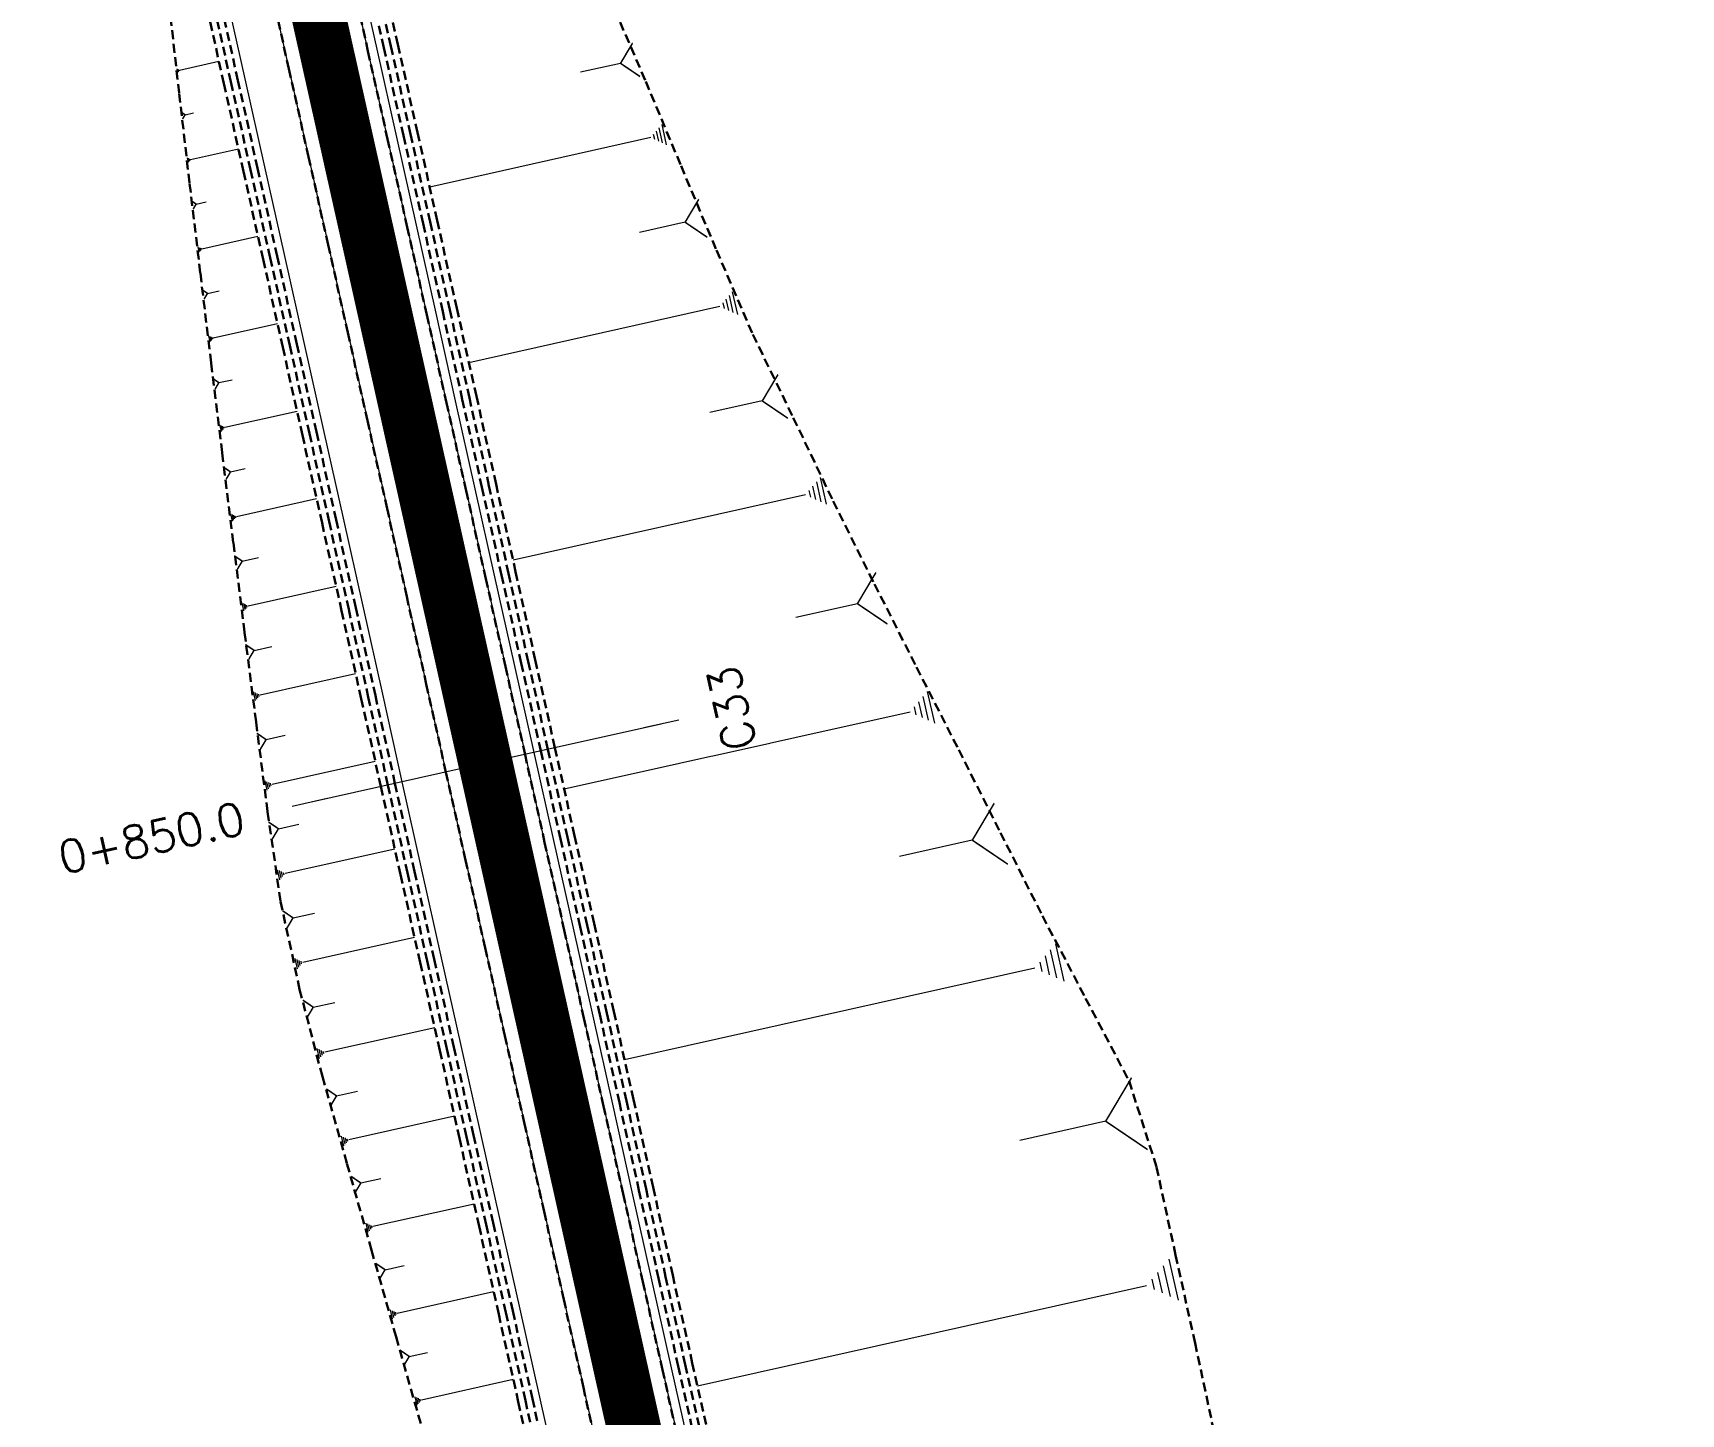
# Model space of a CAD drawing. Header units: metres. Extents: x 544752 to 548977, y 1840603 to 1844608.
# Drawn here: x 545354.9 to 545446.4, y 1844080 to 1844156.7 of the extents above; entities that cross this region are included whole.
import ezdxf

# ---------------------------------------------------------------- set-up
doc = ezdxf.new("R2010")
doc.units = ezdxf.units.M
doc.header["$MEASUREMENT"] = 0
for name, pattern in [('ACAD_ISO02W100', [15, 12, -3]), ('Anordnung Grundriss$0$GESTRICHELT', [0.75, 0.5, -0.25]), ('HIDDEN', [0.375, 0.25, -0.125])]:
    doc.linetypes.add(name, pattern=pattern)
doc.layers.add('C-ROAD', color=7, linetype='Continuous')
for name, color, linetype, lineweight in [('C-ROAD-CORR', 5, 'Continuous', 0), ('C-ROAD-SAMP', 150, 'HIDDEN', 0), ('C-ROAD-SAMP-TEXT', 11, 'Continuous', 0), ('C-TOPO-FEAT', 94, 'Continuous', 5)]:
    doc.layers.add(name, color=color, linetype=linetype, lineweight=lineweight)

msp = doc.modelspace()

# ---------------------------------------------------------------- linework, layer by layer
at = {"layer": 'C-ROAD-CORR', "color": 160, "linetype": 'Continuous'}
for p, q in [((545363.0577654795, 1844154.624453055, 752.1317990779723), (545365.2393493096, 1844155.111733412, 749.8964579064299)), ((545362.9027195009, 1844154.694390396, 752.2678707932871), (545362.9472127587, 1844154.495191372, 752.2678707932871)), ((545362.9414809956, 1844154.676906061, 752.2338528644584), (545362.9748509389, 1844154.527506792, 752.2338528644584)), ((545362.9802424903, 1844154.659421726, 752.1998349356297), (545363.0024891191, 1844154.559822213, 752.1998349356297)), ((545363.0190039849, 1844154.64193739, 752.165817006801), (545363.0301272994, 1844154.592137634, 752.165817006801)), ((545387.5402995676, 1844154.999272486, 761.220046244431), (545385.3109006392, 1844154.50131211, 758.9357117420843)), ((545363.3607042739, 1844152.144785574, 752.0783578604786), (545363.8277111466, 1844152.249096613, 751.599843271404)), ((545389.8778913575, 1844150.578208927, 762.0104635507754), (545389.6900439791, 1844151.41921308, 762.0104635507754)), ((545390.0960890655, 1844150.47978543, 762.2019585942843), (545389.8456258944, 1844151.6011243, 762.2019585942843)), ((545389.2232982334, 1844150.873479418, 761.4359784202487), (545376.9426419785, 1844148.130461949, 748.8527092549974)), ((545389.4414959414, 1844150.775055921, 761.6274734637576), (545389.3788801486, 1844151.055390639, 761.6274734637576)), ((545389.6596936494, 1844150.676632424, 761.8189685072665), (545389.5344620639, 1844151.237301859, 761.8189685072665)), ((545363.4765584026, 1844149.750515222, 752.1888617676237), (545363.5307644163, 1844149.507831598, 752.1888617676237)), ((545363.5237814251, 1844149.729214105, 752.1474178183893), (545363.5644359353, 1844149.547201386, 752.1474178183893)), ((545363.5710044475, 1844149.707912987, 752.1059738691548), (545363.5981074544, 1844149.586571175, 752.1059738691548)), ((545363.61822747, 1844149.68661187, 752.0645299199203), (545363.6317789734, 1844149.625940964, 752.0645299199203)), ((545363.6654504924, 1844149.665310752, 752.0230859706859), (545366.3232680791, 1844150.258963072, 749.2997759625646)), ((545363.9751634307, 1844147.186381551, 751.9627818426443), (545364.532775723, 1844147.31093029, 751.3914291869886)), ((545391.1248976538, 1844146.176844261, 761.6682448222144), (545388.5989017236, 1844145.612635735, 759.0800047444473)), ((545364.2902226992, 1844144.708039671, 751.8970608579406), (545367.4076007239, 1844145.404339787, 748.7028661862378)), ((545364.0686694774, 1844144.807976756, 752.0915007732282), (545364.1322481957, 1844144.523330962, 752.0915007732282)), ((545364.1240577828, 1844144.782992485, 752.0428907944063), (545364.1717418216, 1844144.569508139, 752.0428907944063)), ((545364.1794460883, 1844144.758008213, 751.9942808155844), (545364.2112354474, 1844144.615685316, 751.9942808155844)), ((545364.2348343937, 1844144.733023942, 751.9456708367625), (545364.2507290733, 1844144.661862493, 751.9456708367625)), ((545364.6053506809, 1844142.229705509, 751.8312702365586), (545365.2506072146, 1844142.373830538, 751.1701136602405)), ((545394.0465793612, 1844141.046548777, 762.8022859839072), (545393.7623600853, 1844142.319015783, 762.8022859839072)), ((545393.0561583856, 1844141.493302763, 761.9330710434057), (545379.1203800747, 1844138.380595871, 747.6538952506531)), ((545393.3037636295, 1844141.381614266, 762.150374778531), (545393.2327088105, 1844141.699731018, 762.150374778531)), ((545393.5513688733, 1844141.26992577, 762.3676785136564), (545393.4092592355, 1844141.906159273, 762.3676785136564)), ((545393.7989741173, 1844141.158237273, 762.5849822487818), (545393.5858096604, 1844142.112587528, 762.5849822487818)), ((545364.9205556887, 1844139.751379998, 751.7654015540704), (545368.492067538, 1844140.549115818, 748.1058825515934)), ((545364.6667270061, 1844139.865875731, 751.9881671140813), (545364.7395677537, 1844139.539763268, 751.9881671140813)), ((545364.7301841767, 1844139.837251798, 751.9324757240786), (545364.7848147375, 1844139.59266745, 751.9324757240786)), ((545364.7936413473, 1844139.808627864, 751.8767843340759), (545364.8300617213, 1844139.645571633, 751.8767843340759)), ((545364.857098518, 1844139.780003931, 751.8210929440731), (545364.8753087049, 1844139.698475815, 751.8210929440731)), ((545365.2383992419, 1844137.273354482, 751.6968584968104), (545365.9707608717, 1844137.436935377, 750.9464504305265)), ((545395.4107334001, 1844136.255736049, 762.4143022473515), (545392.5043744465, 1844135.606569326, 759.4363264578636)), ((545365.2738043816, 1844134.924469486, 751.8757707335365), (545365.3557391533, 1844134.557642523, 751.8757707335365)), ((545365.5593230759, 1844134.795679186, 751.6251933315536), (545369.5767311542, 1844135.693010754, 747.5087905801537)), ((545365.3451840552, 1844134.892271911, 751.8131263830408), (545365.406635134, 1844134.617151689, 751.8131263830408)), ((545365.4165637287, 1844134.860074336, 751.750482032545), (545365.4575311147, 1844134.676660855, 751.750482032545)), ((545365.4879434024, 1844134.827876761, 751.6878376820493), (545365.5084270953, 1844134.73617002, 751.6878376820493)), ((545365.8824143115, 1844132.318255688, 751.5513307914382), (545366.6998143927, 1844132.500830842, 750.7137888047614)), ((545398.1029285977, 1844130.910773219, 763.2030105957467), (545398.0201041461, 1844131.281583332, 763.2030105957467)), ((545398.3915475663, 1844130.780584463, 763.4563088656585), (545398.2258986628, 1844131.522204691, 763.4563088656585)), ((545398.6801665347, 1844130.650395707, 763.7096071355702), (545398.4316931796, 1844131.762826049, 763.7096071355702)), ((545398.9687855032, 1844130.520206951, 763.9629054054819), (545398.6374876965, 1844132.003447407, 763.9629054054819)), ((545366.2081357082, 1844129.841137751, 751.4748017174104), (545370.6616254597, 1844130.835872881, 746.911571617559)), ((545397.8143096293, 1844131.040961974, 762.949712325835), (545381.5701869316, 1844127.412661385, 746.3053112436894)), ((545365.8916245265, 1844129.983907983, 751.7525787990337), (545365.982453155, 1844129.577262681, 751.7525787990337)), ((545365.9707523219, 1844129.948215425, 751.6831345286279), (545366.0388737933, 1844129.643231449, 751.6831345286279)), ((545366.0498801173, 1844129.912522867, 751.613690258222), (545366.0952944317, 1844129.709200216, 751.613690258222)), ((545366.1290079128, 1844129.876830309, 751.5442459878162), (545366.1517150699, 1844129.775168984, 751.5442459878162)), ((545366.5340711215, 1844127.364044944, 751.3980556403354), (545367.4350689293, 1844127.565292554, 750.4748559595886)), ((545366.8602760957, 1844124.886983789, 751.3210362406174), (545371.7465954643, 1844125.978396097, 746.3143109836739)), ((545366.513003551, 1844125.043629698, 751.6258101617085), (545366.612659711, 1844124.597463001, 751.6258101617085)), ((545366.5998216872, 1844125.004468221, 751.5496166814357), (545366.6745638072, 1844124.669843198, 751.5496166814357)), ((545366.6866398234, 1844124.965306744, 751.473423201163), (545366.7364679034, 1844124.742223395, 751.473423201163)), ((545366.7734579595, 1844124.926145267, 751.3972297208902), (545366.7983719995, 1844124.814603592, 751.3972297208902)), ((545400.6919901321, 1844125.001223528, 763.6589747064671), (545397.2770763271, 1844124.238465575, 760.1599125478319)), ((545367.1902808656, 1844122.410377106, 751.2401631832386), (545368.1740174524, 1844122.630105318, 750.2321859219137)), ((545367.525253102, 1844119.934364553, 751.1542522456557), (545372.8318489481, 1844121.119650161, 745.7168942985134)), ((545367.1481113507, 1844120.10448371, 751.485240030464), (545367.2563390216, 1844119.619941836, 751.485240030464)), ((545367.2423967886, 1844120.06195392, 751.4024930842619), (545367.3235675417, 1844119.698547516, 751.4024930842619)), ((545367.3366822264, 1844120.019424131, 751.3197461380598), (545367.3907960617, 1844119.777153195, 751.3197461380598)), ((545367.4309676641, 1844119.976894342, 751.2369991918578), (545367.4580245819, 1844119.855758874, 751.2369991918578)), ((545404.3017806723, 1844118.679474679, 765.0230019180916), (545404.1058995891, 1844119.556446217, 765.0230019180916)), ((545404.6430747892, 1844118.525525488, 765.3225290412988), (545404.3492531645, 1844119.840982796, 765.3225290412988)), ((545404.9843689061, 1844118.371576298, 765.622056164506), (545404.5926067398, 1844120.125519375, 765.622056164506)), ((545403.9604865554, 1844118.833423869, 764.7234747948844), (545403.8625460138, 1844119.271909638, 764.7234747948844)), ((545367.8595584928, 1844117.458271109, 751.0690177204441), (545368.9235683496, 1844117.695929225, 749.9787891410841)), ((545368.5423778894, 1844112.507947678, 750.8841221003512), (545369.6840993644, 1844112.762963525, 749.7142669774086)), ((545368.9142383481, 1844110.036745784, 750.7607598348376), (545375.0035399714, 1844111.396857197, 744.5214091221991)), ((545407.0716956193, 1844111.871228149, 765.3184648364767), (545403.0233523158, 1844110.966986864, 761.1703645718142)), ((545368.5896616407, 1844110.183154172, 751.0456153967308), (545368.6828048181, 1844109.766146494, 751.0456153967308)), ((545368.6978538765, 1844110.134351376, 750.9506635427664), (545368.7599493281, 1844109.856346257, 750.9506635427664)), ((545368.8060461123, 1844110.08554858, 750.855711688802), (545368.8370938381, 1844109.946546021, 750.855711688802)), ((545369.3552066915, 1844107.559755489, 750.5687277808852), (545370.5506613012, 1844107.826773213, 749.3438154620947)), ((545369.889936787, 1844105.099409285, 750.2810571745636), (545376.1003073705, 1844106.48656276, 743.917654189579)), ((545411.7640701925, 1844104.220957268, 767.3075433593932), (545411.4155479312, 1844105.781312656, 767.3075433593932)), ((545412.1689028778, 1844104.038347428, 767.6628333090969), (545411.7042065294, 1844106.118821279, 767.6628333090969)), ((545369.4485634274, 1844105.298501704, 750.6684160128639), (545369.5752235241, 1844104.731436737, 750.6684160128639)), ((545369.5589067673, 1844105.248728599, 750.5715763032888), (545369.6539018399, 1844104.823429874, 750.5715763032888)), ((545369.6692501071, 1844105.198955494, 750.4747365937137), (545369.7325801556, 1844104.915423011, 750.4747365937137)), ((545369.7795934471, 1844105.149182389, 750.3778968841386), (545369.8112584712, 1844105.007416148, 750.3778968841386)), ((545410.5495721365, 1844104.768786788, 766.2416735102822), (545387.7646808767, 1844099.679534759, 742.89532998653)), ((545410.9544048219, 1844104.586176948, 766.5969634599859), (545410.8382307347, 1844105.106295411, 766.5969634599859)), ((545411.3592375071, 1844104.403567108, 766.9522534096895), (545411.126889333, 1844105.443804034, 766.9522534096895)), ((545370.4773030246, 1844102.600213322, 749.944558343873), (545371.6701244994, 1844102.866642906, 748.7223440442745)), ((545371.1181222523, 1844100.113828713, 749.5532013968377), (545377.2193365556, 1844101.476600952, 743.3016444588261)), ((545370.6845066705, 1844100.309421793, 749.9337518411185), (545370.808940532, 1844099.752323817, 749.9337518411185)), ((545370.7929105659, 1844100.260523523, 749.8386142300483), (545370.8862359622, 1844099.842700041, 749.8386142300483)), ((545370.9013144614, 1844100.211625253, 749.7434766189781), (545370.9635313922, 1844099.933076265, 749.7434766189781)), ((545371.0097183568, 1844100.162726983, 749.6483390079079), (545371.0408268223, 1844100.023452489, 749.6483390079079)), ((545371.7711602144, 1844097.677618207, 749.1445386170649), (545372.9282686347, 1844097.936070894, 747.9589173925904)), ((545372.4493739915, 1844095.248346828, 748.7099469190586), (545378.31771276, 1844096.559103796, 742.6970039017206)), ((545414.4778674761, 1844096.267947846, 767.1240788078311), (545409.7089849213, 1844095.202766321, 762.237684175633)), ((545372.032308961, 1844095.436474371, 749.0759722403328), (545372.1519933415, 1844094.90064011, 749.0759722403328)), ((545372.1365752186, 1844095.389442485, 748.9844659100143), (545372.226338504, 1844094.98756679, 748.9844659100143)), ((545372.2408414762, 1844095.342410599, 748.8929595796957), (545372.3006836665, 1844095.074493469, 748.8929595796957)), ((545372.3451077339, 1844095.295378714, 748.8014532493771), (545372.375028829, 1844095.161420149, 748.8014532493771)), ((545373.1212220256, 1844092.840876413, 748.2795352202714), (545374.2287651226, 1844093.088258149, 747.144700679535)), ((545373.792804104, 1844090.433329406, 747.8493977644583), (545379.4059315156, 1844091.687082156, 742.0979548763024)), ((545373.39387704, 1844090.613275369, 748.1995048126768), (545373.5083564018, 1844090.100744294, 748.1995048126768)), ((545373.493608806, 1844090.568288878, 748.1119780506222), (545373.5794683273, 1844090.183890573, 748.1119780506222)), ((545373.593340572, 1844090.523302388, 748.0244512885675), (545373.650580253, 1844090.26703685, 748.0244512885675)), ((545373.693072338, 1844090.478315897, 747.9369245265129), (545373.7216921785, 1844090.350183128, 747.9369245265129)), ((545374.4646953302, 1844088.025871439, 747.4189415268044), (545375.5229916311, 1844088.26225337, 746.3345672936025)), ((545418.073635747, 1844086.534235863, 767.3824877321052), (545417.6922443968, 1844088.241748165, 767.3824877321052)), ((545418.5166481502, 1844086.334404113, 767.771285030638), (545418.0081263498, 1844088.611087182, 767.771285030638)), ((545417.1876109407, 1844086.933899364, 766.6048931350398), (545417.0604804907, 1844087.503070131, 766.6048931350398)), ((545417.6306233439, 1844086.734067613, 766.9936904335725), (545417.3763624437, 1844087.872409148, 766.9936904335725)), ((545375.1369087035, 1844085.618506254, 746.9881531029456), (545380.4941409923, 1844086.815102059, 741.4989109589234)), ((545416.7445985376, 1844087.133731114, 766.2160958365071), (545391.8108671542, 1844081.564512389, 740.667961699227)), ((545374.7561682017, 1844085.790248717, 747.3222992296447), (545374.8654285994, 1844085.301083262, 747.3222992296447)), ((545374.8513533272, 1844085.747313101, 747.23876269797), (545374.9332986254, 1844085.38043901, 747.23876269797)), ((545374.9465384525, 1844085.704377485, 747.1552261662952), (545375.0011686515, 1844085.459794758, 747.1552261662952)), ((545375.041723578, 1844085.66144187, 747.0716896346204), (545375.0690386775, 1844085.539150506, 747.0716896346204)), ((545375.8090665956, 1844083.211125083, 746.5574218898929), (545376.8179404726, 1844083.436467981, 745.5236879196474)), ((545376.4811659285, 1844080.803727038, 746.126751061779), (545381.5823483743, 1844081.94313134, 740.8998681945383)), ((545376.1186229847, 1844080.96726104, 746.4449266166116), (545376.2226612628, 1844080.501475333, 746.4449266166116)), ((545376.2092587206, 1844080.92637754, 746.3653827279035), (545376.2872874293, 1844080.577038259, 746.3653827279035)), ((545376.2998944566, 1844080.885494039, 746.2858388391953), (545376.3519135957, 1844080.652601185, 746.2858388391953)), ((545376.3905301925, 1844080.844610539, 746.2062949504872), (545376.4165397622, 1844080.728164112, 746.2062949504872))]:
    msp.add_line(p, q, dxfattribs=at)
at = {"layer": 'C-ROAD-CORR', "color": 5, "linetype": 'Anordnung Grundriss$0$GESTRICHELT', "lineweight": 30, "extrusion": (-0.6901016898647726, -0.1541416803532371, 0.7071067812032817), "const_width": 0.1, "elevation": -660095.7497549199}
msp.add_lwpolyline([(-1680917.559855609, 661173.5516046989), (-1680916.604276738, 661172.2774995379), (-1680915.648697868, 661173.5516046988)], dxfattribs=at)
at = {"layer": 'C-ROAD-CORR', "color": 5, "linetype": 'Anordnung Grundriss$0$GESTRICHELT', "lineweight": 30, "extrusion": (-0.6901016899106761, -0.1541416802678309, -0.7071067811770999), "const_width": 0.1, "elevation": -661148.6868109775}
msp.add_lwpolyline([(-1680918.889280812, -660084.8204844743), (-1680919.08945221, -660085.0873796713), (-1680919.289623608, -660084.8204844741)], dxfattribs=at)
at = {"layer": 'C-ROAD-CORR', "color": 5, "linetype": 'Anordnung Grundriss$0$GESTRICHELT', "lineweight": 30, "extrusion": (-0.6901016898795395, -0.1541416804406566, -0.7071067811698135), "const_width": 0.1, "elevation": -661148.2651306957}
msp.add_lwpolyline([(-1680913.877107434, -660084.510458603), (-1680914.116114692, -660084.8291349468), (-1680914.355121949, -660084.510458603)], dxfattribs=at)
at = {"layer": 'C-ROAD-CORR', "color": 5, "linetype": 'Anordnung Grundriss$0$GESTRICHELT', "lineweight": 30, "extrusion": (-0.6901016898822802, -0.1541416803368801, 0.707106781189761), "const_width": 0.1, "elevation": -660096.5466433458}
msp.add_lwpolyline([(-1680908.295347993, 661175.1518220429), (-1680907.212639866, 661173.7082112072), (-1680906.12993174, 661175.1518220428)], dxfattribs=at)
at = {"layer": 'C-ROAD-CORR', "color": 5, "linetype": 'Anordnung Grundriss$0$GESTRICHELT', "lineweight": 30, "extrusion": (-0.6901016898954583, -0.1541416803823671, -0.7071067811669841), "const_width": 0.1, "elevation": -661147.8429020451}
msp.add_lwpolyline([(-1680908.864772733, -660084.2241213341), (-1680909.141346612, -660084.5928865065), (-1680909.417920491, -660084.2241213343)], dxfattribs=at)
at = {"layer": 'C-ROAD-CORR', "color": 5, "linetype": 'Anordnung Grundriss$0$GESTRICHELT', "lineweight": 30, "extrusion": (-0.6901016898768475, -0.1541416803513726, 0.7071067811919036), "const_width": 0.1, "elevation": -660097.4475310438}
msp.add_lwpolyline([(-1680897.84157801, 661177.3251763673), (-1680896.595836312, 661175.664187437), (-1680895.350094615, 661177.3251763675)], dxfattribs=at)
at = {"layer": 'C-ROAD-CORR', "color": 5, "linetype": 'Anordnung Grundriss$0$GESTRICHELT', "lineweight": 30, "extrusion": (-0.6901016899211255, -0.1541416804144841, -0.707106781134933), "const_width": 0.1, "elevation": -661147.4208194002}
msp.add_lwpolyline([(-1680903.852248818, -660083.9422850013), (-1680904.166158225, -660084.360830879), (-1680904.480067635, -660083.9422850013)], dxfattribs=at)
at = {"layer": 'C-ROAD-CORR', "color": 5, "linetype": 'Anordnung Grundriss$0$GESTRICHELT', "lineweight": 30, "extrusion": (-0.6901016898498312, -0.1541416803013805, -0.7071067812291681), "const_width": 0.1, "elevation": -661146.9983170176}
msp.add_lwpolyline([(-1680898.839601587, -660083.6771663358), (-1680899.189960707, -660084.1443118294), (-1680899.540319827, -660083.6771663362)], dxfattribs=at)
at = {"layer": 'C-ROAD-CORR', "color": 5, "linetype": 'Anordnung Grundriss$0$GESTRICHELT', "lineweight": 30, "extrusion": (-0.6901016898510417, -0.1541416804526524, -0.707106781195011), "const_width": 0.1, "elevation": -661146.5762738148}
msp.add_lwpolyline([(-1680893.826452747, -660083.4240468699), (-1680894.212644046, -660083.9389686016), (-1680894.598835344, -660083.4240468695)], dxfattribs=at)
at = {"layer": 'C-ROAD-CORR', "color": 5, "linetype": 'Anordnung Grundriss$0$GESTRICHELT', "lineweight": 30, "extrusion": (-0.6901016898868684, -0.1541416803332123, 0.7071067811860825), "const_width": 0.1, "elevation": -660098.4772014108}
msp.add_lwpolyline([(-1680885.924472391, 661180.4057084654), (-1680884.460750741, 661178.4540795997), (-1680882.997029092, 661180.4057084654)], dxfattribs=at)
at = {"layer": 'C-ROAD-CORR', "color": 5, "linetype": 'Anordnung Grundriss$0$GESTRICHELT', "lineweight": 30, "extrusion": (-0.6901016898671445, -0.1541416804376455, -0.7071067811825669), "const_width": 0.1, "elevation": -661146.1538928539}
msp.add_lwpolyline([(-1680888.813428134, -660083.1776509634), (-1680889.235083444, -660083.7398580434), (-1680889.656738754, -660083.1776509632)], dxfattribs=at)
at = {"layer": 'C-ROAD-CORR', "color": 5, "linetype": 'Anordnung Grundriss$0$GESTRICHELT', "lineweight": 30, "extrusion": (-0.6901016899201063, -0.1541416803246441, -0.7071067811555117), "const_width": 0.1, "elevation": -661145.7312388943}
msp.add_lwpolyline([(-1680883.800272899, -660082.9511063793), (-1680884.256335439, -660083.5591897651), (-1680884.712397978, -660082.9511063792)], dxfattribs=at)
at = {"layer": 'C-ROAD-CORR', "color": 5, "linetype": 'Anordnung Grundriss$0$GESTRICHELT', "lineweight": 30, "extrusion": (-0.6901016898696419, -0.1541416803834215, 0.7071067811919497), "const_width": 0.1, "elevation": -660099.6826138656}
msp.add_lwpolyline([(-1680871.990965598, 661184.3200113337), (-1680870.255739447, 661182.0063764665), (-1680868.520513297, 661184.3200113336)], dxfattribs=at)
at = {"layer": 'C-ROAD-CORR', "color": 5, "linetype": 'Anordnung Grundriss$0$GESTRICHELT', "lineweight": 30, "extrusion": (-0.6901016898644402, -0.1541416804040444, -0.7071067811925307), "const_width": 0.1, "elevation": -661144.8839720959}
msp.add_lwpolyline([(-1680873.757310684, -660082.7363046755), (-1680874.269713893, -660083.4195089545), (-1680874.782117103, -660082.7363046757)], dxfattribs=at)
at = {"layer": 'C-ROAD-CORR', "color": 5, "linetype": 'Anordnung Grundriss$0$GESTRICHELT', "lineweight": 30, "extrusion": (-0.6901016898429876, -0.1541416802724368, -0.7071067812421564), "const_width": 0.1, "elevation": -661144.4522517062}
msp.add_lwpolyline([(-1680868.673726917, -660083.1888907352), (-1680869.185001496, -660083.8705901734), (-1680869.696276075, -660083.1888907352)], dxfattribs=at)
at = {"layer": 'C-ROAD-CORR', "color": 5, "linetype": 'Anordnung Grundriss$0$GESTRICHELT', "lineweight": 30, "extrusion": (-0.6901016898835604, -0.1541416803598999, 0.7071067811834935), "const_width": 0.1, "elevation": -660101.1117120725}
msp.add_lwpolyline([(-1680855.457336425, 661188.7144068753), (-1680853.413268247, 661185.9889826382), (-1680851.369200071, 661188.7144068753)], dxfattribs=at)
at = {"layer": 'C-ROAD-CORR', "color": 5, "linetype": 'Anordnung Grundriss$0$GESTRICHELT', "lineweight": 30, "extrusion": (-0.6901016898682449, -0.1541416803007459, -0.7071067812113355), "const_width": 0.1, "elevation": -661144.0207342393}
msp.add_lwpolyline([(-1680863.602745818, -660083.9091244974), (-1680864.098712845, -660084.5704138658), (-1680864.594679871, -660083.9091244974)], dxfattribs=at)
at = {"layer": 'C-ROAD-CORR', "color": 5, "linetype": 'Anordnung Grundriss$0$GESTRICHELT', "lineweight": 30, "extrusion": (-0.6901016899397178, -0.1541416803489787, -0.7071067811310673), "const_width": 0.1, "elevation": -661143.5953487667}
msp.add_lwpolyline([(-1680858.60922643, -660084.7352152428), (-1680859.083948458, -660085.3681779476), (-1680859.558670487, -660084.7352152428)], dxfattribs=at)
at = {"layer": 'C-ROAD-CORR', "color": 5, "linetype": 'Anordnung Grundriss$0$GESTRICHELT', "lineweight": 30, "extrusion": (-0.6901016899202226, -0.1541416802815246, -0.7071067811647979), "const_width": 0.1, "elevation": -661143.1716223722}
msp.add_lwpolyline([(-1680853.638343784, -660085.5567597722), (-1680854.091957344, -660086.1615778516), (-1680854.545570903, -660085.5567597724)], dxfattribs=at)
at = {"layer": 'C-ROAD-CORR', "color": 5, "linetype": 'Anordnung Grundriss$0$GESTRICHELT', "lineweight": 30, "extrusion": (-0.6901016898978588, -0.1541416804612068, -0.707106781147455), "const_width": 0.1, "elevation": -661142.7483549227}
msp.add_lwpolyline([(-1680848.667273571, -660086.3800776686), (-1680849.099703384, -660086.9566507515), (-1680849.532133196, -660086.3800776687)], dxfattribs=at)
at = {"layer": 'C-ROAD-CORR', "color": 150, "linetype": 'Anordnung Grundriss$0$GESTRICHELT', "lineweight": 30}
msp.add_polyline3d([(545370.231250749, 1844160.057610006, 750.5126082868451), (545371.3211970234, 1844155.17785416, 749.9126082868495), (545372.4111432977, 1844150.298098314, 749.3126082868539), (545373.5010895721, 1844145.418342467, 748.7126082868583), (545374.5910358465, 1844140.538586621, 748.1126082868627), (545375.6809821209, 1844135.658830775, 747.5126082868671), (545376.7709283953, 1844130.779074928, 746.9126082868715), (545377.8608746697, 1844125.899319082, 746.312608286876), (545378.9508209442, 1844121.019563236, 745.7126082868804), (545380.0407672186, 1844116.13980739, 745.1126082868848), (545381.1307134929, 1844111.260051544, 744.5126082868892), (545382.2206597673, 1844106.380295697, 743.9126082868937), (545383.3106060417, 1844101.500539851, 743.3126082868981), (545384.4005523161, 1844096.620784005, 742.7126082869025), (545385.4904985905, 1844091.741028159, 742.112608286907), (545386.5804448649, 1844086.861272312, 741.5126082869114), (545387.6703911393, 1844081.981516466, 740.9126082869158), (545388.7603374138, 1844077.10176062, 740.3126082869202)], dxfattribs=at)
msp.add_polyline3d([(545370.231250749, 1844160.057610006, 750.5126082868451), (545371.3211970234, 1844155.17785416, 749.9126082868495), (545372.4111432977, 1844150.298098314, 749.3126082868539), (545373.5010895721, 1844145.418342467, 748.7126082868583), (545374.5910358465, 1844140.538586621, 748.1126082868627), (545375.6809821209, 1844135.658830775, 747.5126082868671), (545376.7709283953, 1844130.779074928, 746.9126082868715), (545377.8608746697, 1844125.899319082, 746.312608286876), (545378.9508209442, 1844121.019563236, 745.7126082868804), (545380.0407672186, 1844116.13980739, 745.1126082868848), (545381.1307134929, 1844111.260051544, 744.5126082868892), (545382.2206597673, 1844106.380295697, 743.9126082868937), (545383.3106060417, 1844101.500539851, 743.3126082868981), (545384.4005523161, 1844096.620784005, 742.7126082869025), (545385.4904985905, 1844091.741028159, 742.112608286907), (545386.5804448649, 1844086.861272312, 741.5126082869114), (545387.6703911393, 1844081.981516466, 740.9126082869158), (545388.7603374138, 1844077.10176062, 740.3126082869202)], dxfattribs=at)
at = {"layer": 'C-ROAD-SAMP', "color": 1, "linetype": 'Continuous', "lineweight": 13}
msp.add_lwpolyline([(545389.800278911, 1844118.319699939), (545380.0407672186, 1844116.13980739), (545370.2812555261, 1844113.959914841)], dxfattribs=at)
at = {"layer": 'C-ROAD-SAMP-TEXT', "color": 4, "linetype": 'Continuous', "lineweight": 9}
msp.add_line((545390.7762300803, 1844118.537689194), (545388.8243277417, 1844118.101710684), dxfattribs=at)
at = {"layer": 'C-ROAD-SAMP-TEXT', "color": 1, "linetype": 'Continuous', "lineweight": -3}
msp.add_line((545379.0648160493, 1844115.921818135), (545381.0167183878, 1844116.357796645), dxfattribs=at)
at = {"layer": 'C-ROAD-SAMP-TEXT', "color": 4, "linetype": 'Continuous', "lineweight": 5}
msp.add_line((545371.2572066954, 1844114.177904096), (545369.3053043569, 1844113.741925586), dxfattribs=at)
at = {"layer": 'C-TOPO-FEAT', "color": 94, "linetype": 'Continuous', "lineweight": 0, "ltscale": 2}
for points in [[(545370.231250749, 1844160.057610006, 750.3626082868451), (545371.3211970234, 1844155.17785416, 749.7626082868495), (545372.4111432977, 1844150.298098314, 749.1626082868539), (545373.5010895721, 1844145.418342467, 748.5626082868583), (545374.5910358465, 1844140.538586621, 747.9626082868627), (545375.6809821209, 1844135.658830775, 747.3626082868672), (545376.7709283953, 1844130.779074928, 746.7626082868716), (545377.8608746697, 1844125.899319082, 746.162608286876), (545378.9508209442, 1844121.019563236, 745.5626082868804), (545380.0407672186, 1844116.13980739, 744.9626082868848), (545381.1307134929, 1844111.260051544, 744.3626082868892), (545382.2206597673, 1844106.380295697, 743.7626082868937), (545383.3106060417, 1844101.500539851, 743.1626082868981), (545384.4005523161, 1844096.620784005, 742.5626082869026), (545385.4904985905, 1844091.741028159, 741.962608286907), (545386.5804448649, 1844086.861272312, 741.3626082869114), (545387.6703911393, 1844081.981516466, 740.7626082869158), (545388.7603374138, 1844077.10176062, 740.1626082869202)], [(545370.231250749, 1844160.057610006, 750.3626082868451), (545371.3211970234, 1844155.17785416, 749.7626082868495), (545372.4111432977, 1844150.298098314, 749.1626082868539), (545373.5010895721, 1844145.418342467, 748.5626082868583), (545374.5910358465, 1844140.538586621, 747.9626082868627), (545375.6809821209, 1844135.658830775, 747.3626082868672), (545376.7709283953, 1844130.779074928, 746.7626082868716), (545377.8608746697, 1844125.899319082, 746.162608286876), (545378.9508209442, 1844121.019563236, 745.5626082868804), (545380.0407672186, 1844116.13980739, 744.9626082868848), (545381.1307134929, 1844111.260051544, 744.3626082868892), (545382.2206597673, 1844106.380295697, 743.7626082868937), (545383.3106060417, 1844101.500539851, 743.1626082868981), (545384.4005523161, 1844096.620784005, 742.5626082869026), (545385.4904985905, 1844091.741028159, 741.962608286907), (545386.5804448649, 1844086.861272312, 741.3626082869114), (545387.6703911393, 1844081.981516466, 740.7626082869158), (545388.7603374138, 1844077.10176062, 740.1626082869202)], [(545370.231250749, 1844160.057610006, 750.062608286845), (545371.3211970234, 1844155.17785416, 749.4626082868494), (545372.4111432977, 1844150.298098314, 748.8626082868539), (545373.5010895721, 1844145.418342467, 748.2626082868583), (545374.5910358465, 1844140.538586621, 747.6626082868627), (545375.6809821209, 1844135.658830775, 747.0626082868671), (545376.7709283953, 1844130.779074928, 746.4626082868715), (545377.8608746697, 1844125.899319082, 745.8626082868759), (545378.9508209442, 1844121.019563236, 745.2626082868803), (545380.0407672186, 1844116.13980739, 744.6626082868847), (545381.1307134929, 1844111.260051544, 744.0626082868891), (545382.2206597673, 1844106.380295697, 743.4626082868937), (545383.3106060417, 1844101.500539851, 742.8626082868981), (545384.4005523161, 1844096.620784005, 742.2626082869025), (545385.4904985905, 1844091.741028159, 741.6626082869069), (545386.5804448649, 1844086.861272312, 741.0626082869113), (545387.6703911393, 1844081.981516466, 740.4626082869157), (545388.7603374138, 1844077.10176062, 739.8626082869201)], [(545370.231250749, 1844160.057610006, 750.062608286845), (545371.3211970234, 1844155.17785416, 749.4626082868494), (545372.4111432977, 1844150.298098314, 748.8626082868539), (545373.5010895721, 1844145.418342467, 748.2626082868583), (545374.5910358465, 1844140.538586621, 747.6626082868627), (545375.6809821209, 1844135.658830775, 747.0626082868671), (545376.7709283953, 1844130.779074928, 746.4626082868715), (545377.8608746697, 1844125.899319082, 745.8626082868759), (545378.9508209442, 1844121.019563236, 745.2626082868803), (545380.0407672186, 1844116.13980739, 744.6626082868847), (545381.1307134929, 1844111.260051544, 744.0626082868891), (545382.2206597673, 1844106.380295697, 743.4626082868937), (545383.3106060417, 1844101.500539851, 742.8626082868981), (545384.4005523161, 1844096.620784005, 742.2626082869025), (545385.4904985905, 1844091.741028159, 741.6626082869069), (545386.5804448649, 1844086.861272312, 741.0626082869113), (545387.6703911393, 1844081.981516466, 740.4626082869157), (545388.7603374138, 1844077.10176062, 739.8626082869201)]]:
    msp.add_polyline3d(points, dxfattribs=at)

# ---------------------------------------------------------------- texts
at = {"layer": 'C-ROAD-SAMP-TEXT', "color": 1, "linetype": 'Continuous', "lineweight": 13, "insert": (545393.704083588, 1844119.191656958), "char_height": 1.8, "width": 4.761428571428572, "attachment_point": 5, "rotation": 102.59095965750386, "bg_fill": 3, "box_fill_scale": 1.416666666666667, "bg_fill_color": 256, "bg_fill_true_color": 13158600, "bg_fill_transparency": 0}
msp.add_mtext('{\\Fsimplex.shx|c0;C33}', dxfattribs=at)
at = {"layer": 'C-ROAD-SAMP-TEXT', "color": 1, "linetype": 'Continuous', "lineweight": -3, "insert": (545361.4976950029, 1844111.998011547), "char_height": 1.8, "width": 11.25428571428572, "attachment_point": 5, "rotation": 12.590959657503856, "bg_fill": 3, "box_fill_scale": 1.416666666666667, "bg_fill_color": 256, "bg_fill_true_color": 13158600, "bg_fill_transparency": 0}
msp.add_mtext('{\\Fsimplex.shx|c0;0+850.0}', dxfattribs=at)

# ---------------------------------------------------------------- next in the draw order: linework, layer by layer
at = {"layer": 'C-ROAD', "color": 1, "linetype": 'ACAD_ISO02W100', "lineweight": 60, "ltscale": 0.1, "const_width": 3, "flags": 128}
msp.add_lwpolyline([(545368.5368392748, 1844167.643593362), (545444.924765694, 1843825.650194897)], dxfattribs=at)
at = {"layer": 'C-ROAD-CORR', "color": 160, "linetype": 'Continuous'}
for p, q in [((545403.6191924384, 1844118.987373059, 764.4239476716772), (545384.4103942799, 1844114.696880123, 744.7418172908382)), ((545368.1929615405, 1844114.982068208, 750.9846984837847), (545373.9171635337, 1844116.260630667, 745.1194439776715)), ((545367.7861403645, 1844115.165575006, 751.3417335760438), (545367.9028850851, 1844114.642901782, 751.3417335760438)), ((545367.8878456585, 1844115.119698307, 751.252474802979), (545367.975404199, 1844114.727693389, 751.252474802979)), ((545367.9895509526, 1844115.073821607, 751.1632160299142), (545368.0479233128, 1844114.812484995, 751.1632160299142)), ((545368.0912562466, 1844115.027944907, 751.0739572568494), (545368.1204424266, 1844114.897276602, 751.0739572568494)), ((545368.4814694049, 1844110.231956968, 751.1405672506952), (545368.6056603082, 1844109.67594673, 751.1405672506952))]:
    msp.add_line(p, q, dxfattribs=at)
at = {"layer": 'C-ROAD-CORR', "color": 5, "linetype": 'Anordnung Grundriss$0$GESTRICHELT', "lineweight": 30, "extrusion": (-0.6901016898821032, -0.1541416803527655, -0.7071067811864707), "const_width": 0.1, "elevation": -661145.308692751}
msp.add_lwpolyline([(-1680878.786795222, -660082.7456876588), (-1680879.276167, -660083.3981833627), (-1680879.765538777, -660082.7456876588)], dxfattribs=at)
at = {"layer": 'C-ROAD-CORR', "color": 5, "linetype": 'Anordnung Grundriss$0$GESTRICHELT', "lineweight": 30}
for points in [[(545372.4271408798, 1844160.548085829, 750.4451082868451), (545373.5170871542, 1844155.668329983, 749.8451082868495), (545374.6070334285, 1844150.788574137, 749.2451082868539), (545375.6969797029, 1844145.908818291, 748.6451082868583), (545376.7869259773, 1844141.029062444, 748.0451082868627), (545377.8768722517, 1844136.149306598, 747.4451082868671), (545378.9668185262, 1844131.269550752, 746.8451082868716), (545380.0567648006, 1844126.389794906, 746.245108286876), (545381.146711075, 1844121.510039059, 745.6451082868804), (545382.2366573494, 1844116.630283213, 745.0451082868848), (545383.3266036237, 1844111.750527367, 744.4451082868892), (545384.4165498981, 1844106.870771521, 743.8451082868937), (545385.5064961725, 1844101.991015675, 743.2451082868981), (545386.5964424469, 1844097.111259828, 742.6451082869025), (545387.6863887213, 1844092.231503982, 742.045108286907), (545388.7763349958, 1844087.351748136, 741.4451082869114), (545389.8662812702, 1844082.47199229, 740.8451082869158), (545390.9562275446, 1844077.592236443, 740.2451082869202)], [(545368.0353606181, 1844159.567134183, 750.4451082868451), (545369.1253068926, 1844154.687378336, 749.8451082868495), (545370.2152531669, 1844149.80762249, 749.2451082868539), (545371.3051994413, 1844144.927866644, 748.6451082868583), (545372.3951457157, 1844140.048110798, 748.0451082868627), (545373.4850919901, 1844135.168354951, 747.4451082868671), (545374.5750382645, 1844130.288599105, 746.8451082868716), (545375.6649845389, 1844125.408843259, 746.245108286876), (545376.7549308133, 1844120.529087413, 745.6451082868804), (545377.8448770877, 1844115.649331566, 745.0451082868848), (545378.934823362, 1844110.76957572, 744.4451082868892), (545380.0247696365, 1844105.889819874, 743.8451082868937), (545381.1147159109, 1844101.010064028, 743.2451082868981), (545382.2046621853, 1844096.130308182, 742.6451082869025), (545383.2946084597, 1844091.250552335, 742.045108286907), (545384.3845547341, 1844086.370796489, 741.4451082869114), (545385.4745010085, 1844081.491040643, 740.8451082869158), (545386.5644472829, 1844076.611284796, 740.2451082869202)]]:
    msp.add_polyline3d(points, dxfattribs=at)
at = {"layer": 'C-ROAD-CORR', "color": 160, "linetype": 'Anordnung Grundriss$0$GESTRICHELT', "lineweight": 30}
for points in [[(545372.4271408798, 1844160.548085829, 750.2951082868451), (545373.5170871542, 1844155.668329983, 749.6951082868495), (545374.6070334285, 1844150.788574137, 749.0951082868539), (545375.6969797029, 1844145.908818291, 748.4951082868583), (545376.7869259773, 1844141.029062444, 747.8951082868628), (545377.8768722517, 1844136.149306598, 747.2951082868672), (545378.9668185262, 1844131.269550752, 746.6951082868716), (545380.0567648006, 1844126.389794906, 746.095108286876), (545381.146711075, 1844121.510039059, 745.4951082868804), (545382.2366573494, 1844116.630283213, 744.8951082868848), (545383.3266036237, 1844111.750527367, 744.2951082868892), (545384.4165498981, 1844106.870771521, 743.6951082868937), (545385.5064961725, 1844101.991015675, 743.0951082868982), (545386.5964424469, 1844097.111259828, 742.4951082869026), (545387.6863887213, 1844092.231503982, 741.895108286907), (545388.7763349958, 1844087.351748136, 741.2951082869114), (545389.8662812702, 1844082.47199229, 740.6951082869158), (545390.9562275446, 1844077.592236443, 740.0951082869202)], [(545368.0353606181, 1844159.567134183, 750.2951082868451), (545369.1253068926, 1844154.687378336, 749.6951082868495), (545370.2152531669, 1844149.80762249, 749.0951082868539), (545371.3051994413, 1844144.927866644, 748.4951082868583), (545372.3951457157, 1844140.048110798, 747.8951082868628), (545373.4850919901, 1844135.168354951, 747.2951082868672), (545374.5750382645, 1844130.288599105, 746.6951082868716), (545375.6649845389, 1844125.408843259, 746.095108286876), (545376.7549308133, 1844120.529087413, 745.4951082868804), (545377.8448770877, 1844115.649331566, 744.8951082868848), (545378.934823362, 1844110.76957572, 744.2951082868892), (545380.0247696365, 1844105.889819874, 743.6951082868937), (545381.1147159109, 1844101.010064028, 743.0951082868982), (545382.2046621853, 1844096.130308182, 742.4951082869026), (545383.2946084597, 1844091.250552335, 741.895108286907), (545384.3845547341, 1844086.370796489, 741.2951082869114), (545385.4745010085, 1844081.491040643, 740.6951082869158), (545386.5644472829, 1844076.611284796, 740.0951082869202)]]:
    msp.add_polyline3d(points, dxfattribs=at)
at = {"layer": 'C-ROAD-CORR', "color": 92, "linetype": 'Anordnung Grundriss$0$GESTRICHELT', "lineweight": 30}
for points in [[(545373.3054969321, 1844160.744276159, 750.0251082868451), (545374.3954432065, 1844155.864520313, 749.4251082868495), (545375.4853894808, 1844150.984764467, 748.825108286854), (545376.5753357552, 1844146.10500862, 748.2251082868584), (545377.6652820297, 1844141.225252774, 747.6251082868628), (545378.7552283041, 1844136.345496928, 747.0251082868672), (545379.8451745785, 1844131.465741081, 746.4251082868716), (545380.9351208529, 1844126.585985235, 745.825108286876), (545382.0250671273, 1844121.706229389, 745.2251082868804), (545383.1150134017, 1844116.826473543, 744.6251082868848), (545384.204959676, 1844111.946717696, 744.0251082868892), (545385.2949059504, 1844107.06696185, 743.4251082868938), (545386.3848522248, 1844102.187206004, 742.8251082868982), (545387.4747984993, 1844097.307450158, 742.2251082869026), (545388.5647447737, 1844092.427694312, 741.625108286907), (545389.6546910481, 1844087.547938465, 741.0251082869114), (545390.7446373225, 1844082.668182619, 740.4251082869158), (545391.8345835969, 1844077.788426773, 739.8251082869202)], [(545373.6958773998, 1844160.831471861, 750.0251082868451), (545374.7858236742, 1844155.951716015, 749.4251082868495), (545375.8757699485, 1844151.071960168, 748.825108286854), (545376.9657162229, 1844146.192204322, 748.2251082868584), (545378.0556624973, 1844141.312448476, 747.6251082868628), (545379.1456087717, 1844136.43269263, 747.0251082868672), (545380.2355550461, 1844131.552936783, 746.4251082868716), (545381.3255013205, 1844126.673180937, 745.825108286876), (545382.415447595, 1844121.793425091, 745.2251082868804), (545383.5053938694, 1844116.913669245, 744.6251082868848), (545384.5953401437, 1844112.033913398, 744.0251082868892), (545385.6852864181, 1844107.154157552, 743.4251082868938), (545386.7752326925, 1844102.274401706, 742.8251082868982), (545387.8651789669, 1844097.39464586, 742.2251082869026), (545388.9551252413, 1844092.514890013, 741.625108286907), (545390.0450715157, 1844087.635134167, 741.0251082869114), (545391.1350177901, 1844082.755378321, 740.4251082869158), (545392.2249640645, 1844077.875622475, 739.8251082869202)], [(545364.8147217596, 1844158.847769642, 749.9451082868451), (545365.904668034, 1844153.968013795, 749.3451082868495), (545366.9946143084, 1844149.088257949, 748.7451082868539), (545368.0845605828, 1844144.208502103, 748.1451082868583), (545369.1745068572, 1844139.328746256, 747.5451082868627), (545370.2644531316, 1844134.44899041, 746.9451082868671), (545371.354399406, 1844129.569234564, 746.3451082868716), (545372.4443456804, 1844124.689478718, 745.745108286876), (545373.5342919548, 1844119.809722872, 745.1451082868804), (545374.6242382292, 1844114.929967025, 744.5451082868848), (545375.7141845035, 1844110.050211179, 743.9451082868892), (545376.804130778, 1844105.170455333, 743.3451082868937), (545377.8940770524, 1844100.290699487, 742.7451082868981), (545378.9840233268, 1844095.41094364, 742.1451082869025), (545380.0739696012, 1844090.531187794, 741.545108286907), (545381.1639158756, 1844085.651431948, 740.9451082869114), (545382.25386215, 1844080.771676102, 740.3451082869158), (545383.3438084244, 1844075.891920255, 739.7451082869202)], [(545365.2051022274, 1844158.934965343, 749.9451082868451), (545366.2950485018, 1844154.055209497, 749.3451082868495), (545367.3849947761, 1844149.175453651, 748.7451082868539), (545368.4749410505, 1844144.295697805, 748.1451082868583), (545369.5648873249, 1844139.415941958, 747.5451082868627), (545370.6548335993, 1844134.536186112, 746.9451082868671), (545371.7447798738, 1844129.656430266, 746.3451082868716), (545372.8347261482, 1844124.77667442, 745.745108286876), (545373.9246724226, 1844119.896918573, 745.1451082868804), (545375.014618697, 1844115.017162727, 744.5451082868848), (545376.1045649713, 1844110.137406881, 743.9451082868892), (545377.1945112457, 1844105.257651035, 743.3451082868937), (545378.2844575201, 1844100.377895189, 742.7451082868981), (545379.3744037945, 1844095.498139342, 742.1451082869025), (545380.4643500689, 1844090.618383496, 741.545108286907), (545381.5542963434, 1844085.73862765, 740.9451082869114), (545382.6442426178, 1844080.858871804, 740.3451082869158), (545383.7341888922, 1844075.979115957, 739.7451082869202)]]:
    msp.add_polyline3d(points, dxfattribs=at)
at = {"layer": 'C-ROAD-CORR', "color": 1, "linetype": 'Anordnung Grundriss$0$GESTRICHELT', "lineweight": 30}
for points in [[(545374.0862578675, 1844160.918667563, 750.4251082868451), (545375.1762041419, 1844156.038911717, 749.8251082868495), (545376.2661504162, 1844151.15915587, 749.2251082868539), (545377.3560966906, 1844146.279400024, 748.6251082868583), (545378.446042965, 1844141.399644178, 748.0251082868627), (545379.5359892395, 1844136.519888331, 747.4251082868672), (545380.6259355139, 1844131.640132485, 746.8251082868716), (545381.7158817883, 1844126.760376639, 746.225108286876), (545382.8058280627, 1844121.880620793, 745.6251082868804), (545383.8957743371, 1844117.000864947, 745.0251082868848), (545384.9857206114, 1844112.1211091, 744.4251082868892), (545386.0756668858, 1844107.241353254, 743.8251082868937), (545387.1656131602, 1844102.361597408, 743.2251082868981), (545388.2555594346, 1844097.481841562, 742.6251082869026), (545389.3455057091, 1844092.602085715, 742.025108286907), (545390.4354519835, 1844087.722329869, 741.4251082869114), (545391.5253982579, 1844082.842574023, 740.8251082869158), (545392.6153445323, 1844077.962818176, 740.2251082869202)], [(545364.4243412919, 1844158.76057394, 750.3451082868451), (545365.5142875663, 1844153.880818093, 749.7451082868495), (545366.6042338406, 1844149.001062247, 749.1451082868539), (545367.694180115, 1844144.121306401, 748.5451082868583), (545368.7841263894, 1844139.241550555, 747.9451082868627), (545369.8740726638, 1844134.361794708, 747.3451082868671), (545370.9640189382, 1844129.482038862, 746.7451082868715), (545372.0539652127, 1844124.602283016, 746.1451082868759), (545373.1439114871, 1844119.72252717, 745.5451082868803), (545374.2338577615, 1844114.842771323, 744.9451082868848), (545375.3238040358, 1844109.963015477, 744.3451082868892), (545376.4137503102, 1844105.083259631, 743.7451082868937), (545377.5036965846, 1844100.203503785, 743.1451082868981), (545378.593642859, 1844095.323747938, 742.5451082869025), (545379.6835891334, 1844090.443992092, 741.9451082869069), (545380.7735354078, 1844085.564236246, 741.3451082869113), (545381.8634816823, 1844080.6844804, 740.7451082869158), (545382.9534279567, 1844075.804724553, 740.1451082869202)], [(545362.4663326032, 1844158.32323151, 752.3513651061445), (545363.0352838952, 1844153.327105797, 752.2851981491699), (545363.6118379252, 1844148.332678237, 752.2112411117113), (545364.2103968753, 1844143.343165714, 752.1147369214955), (545364.8092667395, 1844138.353722638, 752.0179141558096), (545365.4203359591, 1844133.367004419, 751.9085914253004), (545366.041637957, 1844128.382571802, 751.7887837661269), (545366.6639713206, 1844123.398369552, 751.6679193268639), (545367.3050015989, 1844118.41834346, 751.5278972543703), (545367.9426856784, 1844113.437569959, 751.3913038358013), (545368.6623625354, 1844108.475110431, 751.1706972203666), (545369.7221536812, 1844103.588619111, 750.601595414386), (545370.982757408, 1844098.746981453, 749.8267327185358), (545372.3486284866, 1844093.928856398, 748.9440087331586), (545373.7133498971, 1844089.110474552, 748.0624627453292), (545375.0794552463, 1844084.292401823, 747.1794987164072), (545376.4453105818, 1844079.474273252, 746.2967908619686)], [(545386.9185310069, 1844158.661687491, 761.8567828572401), (545388.9415504439, 1844153.990343633, 762.2128482753018), (545390.9010563665, 1844149.304813344, 762.5038351152743), (545392.8679494798, 1844144.620933064, 762.8023911768896), (545394.8860867043, 1844139.948498711, 763.1534540776283), (545397.1329299626, 1844135.327148325, 763.7388586556167), (545399.3461938569, 1844130.698297625, 764.2898564260378), (545401.640848454, 1844126.08762642, 764.924250482447), (545403.9723906212, 1844121.485194452, 765.5964410714189), (545406.319985984, 1844116.886348139, 766.285080429829), (545408.6412240317, 1844112.281614635, 766.9467129910064), (545410.9636278017, 1844107.677141508, 767.6095399996091), (545413.3646454714, 1844103.090227645, 768.3529180666709), (545415.7792256124, 1844098.506343108, 769.1101928036663), (545417.3034170626, 1844093.72358062, 768.9551384008558), (545418.3587421067, 1844088.836091748, 768.3196640540283), (545419.4396144013, 1844083.95430913, 767.7103664783237), (545420.4848140386, 1844079.064558638, 767.0645172203382)]]:
    msp.add_polyline3d(points, dxfattribs=at)
at = {"layer": 'C-ROAD-CORR', "color": 11, "linetype": 'Anordnung Grundriss$0$GESTRICHELT', "lineweight": 30}
for points in [[(545362.4663326032, 1844158.32323151, 752.3513651061445), (545363.0352838952, 1844153.327105797, 752.2851981491699), (545363.6118379252, 1844148.332678237, 752.2112411117113), (545364.2103968753, 1844143.343165714, 752.1147369214955), (545364.8092667395, 1844138.353722638, 752.0179141558096), (545365.4203359591, 1844133.367004419, 751.9085914253004), (545366.041637957, 1844128.382571802, 751.7887837661269), (545366.6639713206, 1844123.398369552, 751.6679193268639), (545367.3050015989, 1844118.41834346, 751.5278972543703), (545367.9426856784, 1844113.437569959, 751.3913038358013), (545368.6623625354, 1844108.475110431, 751.1706972203666), (545369.7221536812, 1844103.588619111, 750.601595414386), (545370.982757408, 1844098.746981453, 749.8267327185358), (545372.3486284866, 1844093.928856398, 748.9440087331586), (545373.7133498971, 1844089.110474552, 748.0624627453292), (545375.0794552463, 1844084.292401823, 747.1794987164072), (545376.4453105818, 1844079.474273252, 746.2967908619686)], [(545386.9185310069, 1844158.661687491, 761.8567828572401), (545388.9415504439, 1844153.990343633, 762.2128482753018), (545390.9010563665, 1844149.304813344, 762.5038351152743), (545392.8679494798, 1844144.620933064, 762.8023911768896), (545394.8860867043, 1844139.948498711, 763.1534540776283), (545397.1329299626, 1844135.327148325, 763.7388586556167), (545399.3461938569, 1844130.698297625, 764.2898564260378), (545401.640848454, 1844126.08762642, 764.924250482447), (545403.9723906212, 1844121.485194452, 765.5964410714189), (545406.319985984, 1844116.886348139, 766.285080429829), (545408.6412240317, 1844112.281614635, 766.9467129910064), (545410.9636278017, 1844107.677141508, 767.6095399996091), (545413.3646454714, 1844103.090227645, 768.3529180666709), (545415.7792256124, 1844098.506343108, 769.1101928036663), (545417.3034170626, 1844093.72358062, 768.9551384008558), (545418.3587421067, 1844088.836091748, 768.3196640540283), (545419.4396144013, 1844083.95430913, 767.7103664783237), (545420.4848140386, 1844079.064558638, 767.0645172203382)]]:
    msp.add_polyline3d(points, dxfattribs=at)
at = {"layer": 'C-TOPO-FEAT', "color": 94, "linetype": 'Continuous', "lineweight": 0, "ltscale": 2}
for points in [[(545372.4271408798, 1844160.548085829, 749.995108286845), (545373.5170871542, 1844155.668329983, 749.3951082868494), (545374.6070334285, 1844150.788574137, 748.7951082868539), (545375.6969797029, 1844145.908818291, 748.1951082868583), (545376.7869259773, 1844141.029062444, 747.5951082868627), (545377.8768722517, 1844136.149306598, 746.9951082868671), (545378.9668185262, 1844131.269550752, 746.3951082868715), (545380.0567648006, 1844126.389794906, 745.7951082868759), (545381.146711075, 1844121.510039059, 745.1951082868803), (545382.2366573494, 1844116.630283213, 744.5951082868847), (545383.3266036237, 1844111.750527367, 743.9951082868891), (545384.4165498981, 1844106.870771521, 743.3951082868937), (545385.5064961725, 1844101.991015675, 742.7951082868981), (545386.5964424469, 1844097.111259828, 742.1951082869025), (545387.6863887213, 1844092.231503982, 741.5951082869069), (545388.7763349958, 1844087.351748136, 740.9951082869113), (545389.8662812702, 1844082.47199229, 740.3951082869157), (545390.9562275446, 1844077.592236443, 739.7951082869201)], [(545372.9151164644, 1844160.657080457, 750.4251082868451), (545374.0050627388, 1844155.777324611, 749.8251082868495), (545375.0950090131, 1844150.897568765, 749.2251082868539), (545376.1849552875, 1844146.017812918, 748.6251082868583), (545377.2749015619, 1844141.138057072, 748.0251082868627), (545378.3648478363, 1844136.258301226, 747.4251082868672), (545379.4547941107, 1844131.378545379, 746.8251082868716), (545380.5447403851, 1844126.498789533, 746.225108286876), (545381.6346866596, 1844121.619033687, 745.6251082868804), (545382.724632934, 1844116.739277841, 745.0251082868848), (545383.8145792083, 1844111.859521995, 744.4251082868892), (545384.9045254827, 1844106.979766148, 743.8251082868937), (545385.9944717571, 1844102.100010302, 743.2251082868981), (545387.0844180315, 1844097.220254456, 742.6251082869026), (545388.1743643059, 1844092.34049861, 742.025108286907), (545389.2643105803, 1844087.460742763, 741.4251082869114), (545390.3542568547, 1844082.580986917, 740.8251082869158), (545391.4442031292, 1844077.701231071, 740.2251082869202)], [(545365.595482695, 1844159.022161045, 750.3451082868451), (545366.6854289694, 1844154.142405199, 749.7451082868495), (545367.7753752437, 1844149.262649353, 749.1451082868539), (545368.8653215182, 1844144.382893506, 748.5451082868583), (545369.9552677926, 1844139.50313766, 747.9451082868627), (545371.045214067, 1844134.623381814, 747.3451082868671), (545372.1351603414, 1844129.743625968, 746.7451082868715), (545373.2251066158, 1844124.863870122, 746.1451082868759), (545374.3150528902, 1844119.984114275, 745.5451082868803), (545375.4049991646, 1844115.104358429, 744.9451082868848), (545376.4949454389, 1844110.224602583, 744.3451082868892), (545377.5848917133, 1844105.344846737, 743.7451082868937), (545378.6748379878, 1844100.46509089, 743.1451082868981), (545379.7647842622, 1844095.585335044, 742.5451082869025), (545380.8547305366, 1844090.705579198, 741.9451082869069), (545381.944676811, 1844085.825823352, 741.3451082869113), (545383.0346230854, 1844080.946067506, 740.7451082869158), (545384.1245693598, 1844076.066311659, 740.1451082869202)], [(545368.0353606181, 1844159.567134183, 749.995108286845), (545369.1253068926, 1844154.687378336, 749.3951082868494), (545370.2152531669, 1844149.80762249, 748.7951082868539), (545371.3051994413, 1844144.927866644, 748.1951082868583), (545372.3951457157, 1844140.048110798, 747.5951082868627), (545373.4850919901, 1844135.168354951, 746.9951082868671), (545374.5750382645, 1844130.288599105, 746.3951082868715), (545375.6649845389, 1844125.408843259, 745.7951082868759), (545376.7549308133, 1844120.529087413, 745.1951082868803), (545377.8448770877, 1844115.649331566, 744.5951082868847), (545378.934823362, 1844110.76957572, 743.9951082868891), (545380.0247696365, 1844105.889819874, 743.3951082868937), (545381.1147159109, 1844101.010064028, 742.7951082868981), (545382.2046621853, 1844096.130308182, 742.1951082869025), (545383.2946084597, 1844091.250552335, 741.5951082869069), (545384.3845547341, 1844086.370796489, 740.9951082869113), (545385.4745010085, 1844081.491040643, 740.3951082869157), (545386.5644472829, 1844076.611284796, 739.7951082869201)]]:
    msp.add_polyline3d(points, dxfattribs=at)

doc.saveas('drawing.dxf')
